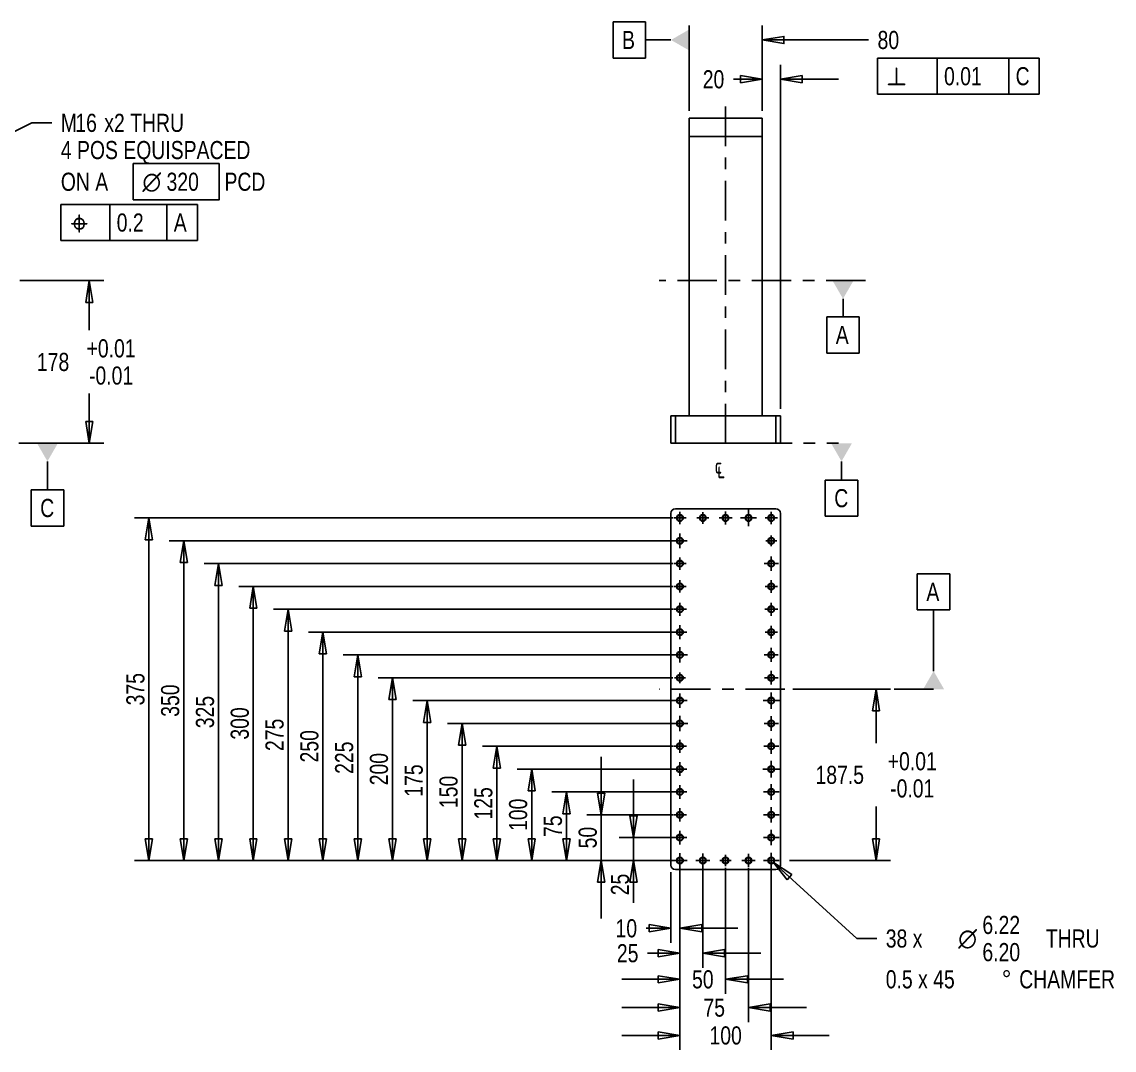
# Model space of a CAD drawing. Header units: inches. Extents: x 1.4 to 15.8, y 1.9 to 10.8.
# Drawn here: x 6.42 to 15.84, y 1.88 to 10.75 of the extents above; entities that cross this region are included whole.
import ezdxf
from ezdxf.enums import TextEntityAlignment as Align

# ---------------------------------------------------------------- set-up
doc = ezdxf.new("R2010")
doc.units = ezdxf.units.IN
doc.header["$LTSCALE"] = 0.909449
doc.header["$MEASUREMENT"] = 0
doc.linetypes.add('CENTER', pattern=[0.6, 0.375, -0.075, 0.075, -0.075])
doc.linetypes.add('DASHED', pattern=[0.2, 0.1, -0.1])
doc.layers.get('0').update_dxf_attribs({"linetype": 'CONTINUOUS'})
doc.layers.add('02___PRT_ALL_AXES', color=7, linetype='CONTINUOUS')
doc.styles.get("Standard").update_dxf_attribs({"font": 'txt', "width": 0.8})
doc.styles.add('TEXTSTYLE_1', font='gdt', dxfattribs={"width": 0.8})
doc.dimstyles.new('DIMSTYLE_1', dxfattribs={"dimtxt": 0.15625, "dimasz": 0.1875, "dimexe": 0.125, "dimexo": 0.0625, "dimgap": 0.078125, "dimtad": 0, "dimtih": 1, "dimtoh": 1, "dimlfac": 5, "dimzin": 4, "dimdsep": 46, "dimtxsty": 'STANDARD', "dimblk": 'CLOSED', "dimblk1": 'CLOSED', "dimblk2": 'CLOSED', "dimcen": 0.09, "dimadec": 0, "dimazin": 0, "dimtp": 0.01, "dimtm": 0.01, "dimtfac": 1, "dimtofl": 0, "dimtmove": 0, "dimatfit": 3, "dimldrblk": 'CLOSED', "dimfxl": 1, "dimtolj": 1, "dimtzin": 4, "dimarcsym": 0})
doc.dimstyles.new('DIMSTYLE_2', dxfattribs={"dimtxt": 0.15625, "dimasz": 0.1875, "dimexe": 0.125, "dimexo": 0.0625, "dimgap": 0.078125, "dimtad": 0, "dimtih": 1, "dimtoh": 1, "dimlfac": 5, "dimzin": 4, "dimdsep": 46, "dimtxsty": 'STANDARD', "dimblk": 'CLOSED', "dimblk1": 'CLOSED', "dimblk2": 'CLOSED', "dimcen": 0.09, "dimadec": 0, "dimazin": 0, "dimtol": 1, "dimtp": 0.01, "dimtm": 0.01, "dimtfac": 1, "dimtofl": 0, "dimtmove": 0, "dimatfit": 3, "dimldrblk": 'CLOSED', "dimfxl": 1, "dimtolj": 1, "dimtzin": 4, "dimarcsym": 0})
doc.dimstyles.new('DIMSTYLE_3', dxfattribs={"dimtxt": 0.15625, "dimasz": 0.1875, "dimexe": 0.125, "dimexo": 0.0625, "dimgap": 0.09, "dimtad": 0, "dimtih": 1, "dimtoh": 1, "dimlfac": 5, "dimzin": 4, "dimdsep": 46, "dimtxsty": 'STANDARD', "dimblk": 'CLOSED', "dimblk1": 'CLOSED', "dimblk2": 'CLOSED', "dimcen": 0.09, "dimadec": 0, "dimazin": 0, "dimtp": 0.01, "dimtm": 0.01, "dimtfac": 1, "dimtofl": 0, "dimtmove": 0, "dimatfit": 2, "dimldrblk": 'CLOSED', "dimfxl": 1, "dimtolj": 1, "dimtzin": 4, "dimarcsym": 0})
doc.dimstyles.new('DIMSTYLE_5', dxfattribs={"dimtxt": 0.15625, "dimasz": 0.1875, "dimexe": 0.125, "dimexo": 0.0625, "dimgap": 0.039062, "dimtad": 0, "dimtih": 1, "dimtoh": 1, "dimlfac": 5, "dimzin": 4, "dimdsep": 46, "dimtxsty": 'STANDARD', "dimblk": 'CLOSED', "dimblk1": 'CLOSED', "dimblk2": 'CLOSED', "dimcen": 0.09, "dimadec": 0, "dimazin": 0, "dimtp": 0.01, "dimtm": 0.01, "dimtfac": 1, "dimtofl": 0, "dimtmove": 0, "dimatfit": 3, "dimldrblk": 'CLOSED', "dimfxl": 1, "dimtolj": 1, "dimtzin": 4, "dimarcsym": 0})
doc.dimstyles.new('DIMSTYLE_6', dxfattribs={"dimtxt": 0.15625, "dimasz": 0.1875, "dimexe": 0.125, "dimexo": 0.0625, "dimgap": 0.09, "dimtad": 0, "dimtih": 1, "dimtoh": 1, "dimlfac": 5, "dimzin": 4, "dimdsep": 46, "dimtxsty": 'STANDARD', "dimblk": 'CLOSED', "dimblk1": 'CLOSED', "dimblk2": 'CLOSED', "dimcen": 0.09, "dimadec": 0, "dimazin": 0, "dimlim": 1, "dimtp": 0.02, "dimtfac": 1, "dimtofl": 0, "dimtmove": 0, "dimatfit": 2, "dimldrblk": 'CLOSED', "dimfxl": 1, "dimtolj": 1, "dimtzin": 4, "dimarcsym": 0})

# ---------------------------------------------------------------- blocks, each defined once
blk = doc.blocks.new('_CLOSED')
at = {"color": 0, "linetype": 'BYBLOCK'}
for p, q in [((0, 0), (-1, 0.167)), ((-1, 0.167), (-1, -0.167)), ((-1, -0.167), (0, 0)), ((-1, 0), (0, 0))]:
    blk.add_line(p, q, dxfattribs=at)
blk = doc.blocks.new('*D0')
at = {"color": 2, "linetype": 'CONTINUOUS'}
for p, q in [((12.8014, 9.9825), (12.8014, 10.3799)), ((12.9589, 7.4147), (12.9589, 10.3799)), ((12.8014, 10.2549), (12.5529, 10.2549)), ((12.9589, 10.2549), (13.4589, 10.2549))]:
    blk.add_line(p, q, dxfattribs=at)
at = {"color": 2, "linetype": 'CONTINUOUS', "xscale": 0.1875, "yscale": 0.1875, "zscale": 0.1875}
blk.add_blockref('_CLOSED', (12.8014, 10.2549), dxfattribs=at)
at = {"color": 2, "linetype": 'CONTINUOUS', "xscale": 0.1875, "yscale": 0.1875, "zscale": 0.1875, "rotation": 180}
blk.add_blockref('_CLOSED', (12.9589, 10.2549), dxfattribs=at)
at = {"color": 2, "linetype": 'CONTINUOUS', "insert": (12.4748, 10.333), "char_height": 0.15625, "width": 0.25, "attachment_point": 3, "line_spacing_factor": 0.9}
blk.add_mtext('20', dxfattribs=at)
blk = doc.blocks.new('*D1')
at = {"color": 2, "linetype": 'CONTINUOUS'}
for p, q in [((6.4007, 8.5185), (7.125, 8.5185)), ((7, 8.5185), (7, 8.0911)), ((7, 7.1169), (7, 7.5442)), ((6.3935, 7.1169), (7.125, 7.1169))]:
    blk.add_line(p, q, dxfattribs=at)
at = {"color": 2, "linetype": 'CONTINUOUS', "xscale": 0.1875, "yscale": 0.1875, "zscale": 0.1875}
for p, rotation in [((7, 8.5185), 90), ((7, 7.1169), 270)]:
    blk.add_blockref('_CLOSED', p, dxfattribs=dict(at, rotation=rotation))
at = {"color": 2, "linetype": 'CONTINUOUS', "width": 0.8}
for s, p in [('+0.01', (7.1875, 7.8567)), ('178', (6.6875, 7.7396)), ('-0.01', (7.1875, 7.6224))]:
    blk.add_text(s, height=0.15625, dxfattribs=at).set_placement(p, align=Align.CENTER)
blk = doc.blocks.new('*D2')
at = {"color": 2, "linetype": 'CONTINUOUS'}
for p, q in [((5.6301, 9.4377), (6.5042, 9.879)), ((6.5042, 9.879), (6.6761, 9.879))]:
    blk.add_line(p, q, dxfattribs=at)
at = {"color": 2, "linetype": 'CONTINUOUS', "xscale": 0.1875, "yscale": 0.1875, "zscale": 0.1875, "rotation": 206.7880639084}
blk.add_blockref('_CLOSED', (5.6301, 9.4377), dxfattribs=at)
at = {"color": 2, "linetype": 'CONTINUOUS', "width": 0.8}
for s, height, p in [('M', 0.1562, (6.7542, 9.8009)), ('16', 0.15625, (6.8792, 9.8009)), ('x2 THRU', 0.15625, (7.1292, 9.8009)), ('4 POS EQUISPACED', 0.15625, (6.7542, 9.5665)), ('ON A ', 0.15625, (6.7542, 9.2931)), ('320', 0.15625, (7.6657, 9.2931)), (' PCD', 0.15625, (8.1188, 9.2931))]:
    blk.add_text(s, height=height, dxfattribs=at).set_placement(p)
at = {"color": 2, "linetype": 'CONTINUOUS', "style": 'TEXTSTYLE_1'}
blk.add_text('n', height=0.1562, dxfattribs=at).set_placement((7.4574, 9.2931))
blk = doc.blocks.new('*D4')
at = {"color": 2, "linetype": 'CONTINUOUS'}
for p, q in [((13.0671, 4.9959), (13.9079, 4.9959)), ((13.7829, 4.9959), (13.7829, 4.5311)), ((13.7829, 3.5195), (13.7829, 3.9843)), ((13.037, 3.5195), (13.9079, 3.5195))]:
    blk.add_line(p, q, dxfattribs=at)
at = {"color": 2, "linetype": 'CONTINUOUS', "xscale": 0.1875, "yscale": 0.1875, "zscale": 0.1875}
for p, rotation in [((13.7829, 4.9959), 90), ((13.7829, 3.5195), 270)]:
    blk.add_blockref('_CLOSED', p, dxfattribs=dict(at, rotation=rotation))
at = {"color": 2, "linetype": 'CONTINUOUS', "width": 0.8}
for s, p in [('+0.01', (14.0954, 4.2968)), ('187.5', (13.4704, 4.1796)), ('-0.01', (14.0954, 4.0624))]:
    blk.add_text(s, height=0.15625, dxfattribs=at).set_placement(p, align=Align.CENTER)
blk = doc.blocks.new('*D5')
at = {"color": 2, "linetype": 'CONTINUOUS'}
for p, q in [((11.6929, 3.7164), (11.6929, 4.2164)), ((11.6929, 4.2164), (11.6929, 3.6179)), ((12.0302, 3.7164), (11.5679, 3.7164)), ((11.6929, 3.1549), (11.6929, 3.6179)), ((12.0302, 3.5195), (11.5679, 3.5195)), ((11.6929, 3.5195), (11.6929, 3.1549))]:
    blk.add_line(p, q, dxfattribs=at)
at = {"color": 2, "linetype": 'CONTINUOUS', "xscale": 0.1875, "yscale": 0.1875, "zscale": 0.1875}
for p, rotation in [((11.6929, 3.7164), 270), ((11.6929, 3.5195), 90)]:
    blk.add_blockref('_CLOSED', p, dxfattribs=dict(at, rotation=rotation))
at = {"color": 2, "linetype": 'CONTINUOUS', "insert": (11.4976, 3.4049), "char_height": 0.15625, "width": 0.25, "attachment_point": 3, "rotation": 90, "line_spacing_factor": 0.9}
blk.add_mtext('25', dxfattribs=at)
blk = doc.blocks.new('*D6')
at = {"color": 2, "linetype": 'CONTINUOUS'}
for p, q in [((11.414, 3.9132), (11.414, 4.4132)), ((11.414, 4.4132), (11.414, 3.7164)), ((12.0302, 3.9132), (11.289, 3.9132)), ((11.414, 3.0195), (11.414, 3.7164)), ((12.0302, 3.5195), (11.289, 3.5195)), ((11.414, 3.5195), (11.414, 3.0195))]:
    blk.add_line(p, q, dxfattribs=at)
at = {"color": 2, "linetype": 'CONTINUOUS', "xscale": 0.1875, "yscale": 0.1875, "zscale": 0.1875}
for p, rotation in [((11.414, 3.9132), 270), ((11.414, 3.5195), 90)]:
    blk.add_blockref('_CLOSED', p, dxfattribs=dict(at, rotation=rotation))
at = {"color": 2, "linetype": 'CONTINUOUS', "insert": (11.2187, 3.7164), "char_height": 0.15625, "width": 0.25, "attachment_point": 2, "rotation": 90, "line_spacing_factor": 0.9}
blk.add_mtext('50', dxfattribs=at)
blk = doc.blocks.new('*D7')
at = {"color": 2, "linetype": 'CONTINUOUS'}
for p, q in [((12.0302, 4.1101), (10.989, 4.1101)), ((11.114, 4.1101), (11.114, 3.8148)), ((11.114, 3.5195), (11.114, 3.8148)), ((12.0302, 3.5195), (10.989, 3.5195))]:
    blk.add_line(p, q, dxfattribs=at)
at = {"color": 2, "linetype": 'CONTINUOUS', "xscale": 0.1875, "yscale": 0.1875, "zscale": 0.1875}
for p, rotation in [((11.114, 4.1101), 90), ((11.114, 3.5195), 270)]:
    blk.add_blockref('_CLOSED', p, dxfattribs=dict(at, rotation=rotation))
at = {"color": 2, "linetype": 'CONTINUOUS', "insert": (10.9187, 3.8148), "char_height": 0.15625, "width": 0.25, "attachment_point": 2, "rotation": 90, "line_spacing_factor": 0.9}
blk.add_mtext('75', dxfattribs=at)
blk = doc.blocks.new('*D8')
at = {"color": 2, "linetype": 'CONTINUOUS'}
for p, q in [((12.0302, 4.3069), (10.689, 4.3069)), ((10.814, 4.3069), (10.814, 3.9132)), ((10.814, 3.5195), (10.814, 3.9132)), ((12.0302, 3.5195), (10.689, 3.5195))]:
    blk.add_line(p, q, dxfattribs=at)
at = {"color": 2, "linetype": 'CONTINUOUS', "xscale": 0.1875, "yscale": 0.1875, "zscale": 0.1875}
for p, rotation in [((10.814, 4.3069), 90), ((10.814, 3.5195), 270)]:
    blk.add_blockref('_CLOSED', p, dxfattribs=dict(at, rotation=rotation))
at = {"color": 2, "linetype": 'CONTINUOUS', "insert": (10.6187, 3.9132), "char_height": 0.15625, "width": 0.375, "attachment_point": 2, "rotation": 90, "line_spacing_factor": 0.9}
blk.add_mtext('100', dxfattribs=at)
blk = doc.blocks.new('*D9')
at = {"color": 2, "linetype": 'CONTINUOUS'}
for p, q in [((12.0302, 4.5038), (10.389, 4.5038)), ((10.514, 4.5038), (10.514, 4.0116)), ((10.514, 3.5195), (10.514, 4.0116)), ((12.0302, 3.5195), (10.389, 3.5195))]:
    blk.add_line(p, q, dxfattribs=at)
at = {"color": 2, "linetype": 'CONTINUOUS', "xscale": 0.1875, "yscale": 0.1875, "zscale": 0.1875}
for p, rotation in [((10.514, 4.5038), 90), ((10.514, 3.5195), 270)]:
    blk.add_blockref('_CLOSED', p, dxfattribs=dict(at, rotation=rotation))
at = {"color": 2, "linetype": 'CONTINUOUS', "insert": (10.3187, 4.0116), "char_height": 0.15625, "width": 0.375, "attachment_point": 2, "rotation": 90, "line_spacing_factor": 0.9}
blk.add_mtext('125', dxfattribs=at)
blk = doc.blocks.new('*D10')
at = {"color": 2, "linetype": 'CONTINUOUS'}
for p, q in [((12.0302, 4.7006), (10.089, 4.7006)), ((10.214, 4.7006), (10.214, 4.1101)), ((10.214, 3.5195), (10.214, 4.1101)), ((12.0302, 3.5195), (10.089, 3.5195))]:
    blk.add_line(p, q, dxfattribs=at)
at = {"color": 2, "linetype": 'CONTINUOUS', "xscale": 0.1875, "yscale": 0.1875, "zscale": 0.1875}
for p, rotation in [((10.214, 4.7006), 90), ((10.214, 3.5195), 270)]:
    blk.add_blockref('_CLOSED', p, dxfattribs=dict(at, rotation=rotation))
at = {"color": 2, "linetype": 'CONTINUOUS', "insert": (10.0187, 4.1101), "char_height": 0.15625, "width": 0.375, "attachment_point": 2, "rotation": 90, "line_spacing_factor": 0.9}
blk.add_mtext('150', dxfattribs=at)
blk = doc.blocks.new('*D11')
at = {"color": 2, "linetype": 'CONTINUOUS'}
for p, q in [((12.0302, 4.8975), (9.789, 4.8975)), ((9.914, 4.8975), (9.914, 4.2085)), ((9.914, 3.5195), (9.914, 4.2085)), ((12.0302, 3.5195), (9.789, 3.5195))]:
    blk.add_line(p, q, dxfattribs=at)
at = {"color": 2, "linetype": 'CONTINUOUS', "xscale": 0.1875, "yscale": 0.1875, "zscale": 0.1875}
for p, rotation in [((9.914, 4.8975), 90), ((9.914, 3.5195), 270)]:
    blk.add_blockref('_CLOSED', p, dxfattribs=dict(at, rotation=rotation))
at = {"color": 2, "linetype": 'CONTINUOUS', "insert": (9.7187, 4.2085), "char_height": 0.15625, "width": 0.375, "attachment_point": 2, "rotation": 90, "line_spacing_factor": 0.9}
blk.add_mtext('175', dxfattribs=at)
blk = doc.blocks.new('*D12')
at = {"color": 2, "linetype": 'CONTINUOUS'}
for p, q in [((12.0302, 5.0943), (9.489, 5.0943)), ((9.614, 5.0943), (9.614, 4.3069)), ((9.614, 3.5195), (9.614, 4.3069)), ((12.0302, 3.5195), (9.489, 3.5195))]:
    blk.add_line(p, q, dxfattribs=at)
at = {"color": 2, "linetype": 'CONTINUOUS', "xscale": 0.1875, "yscale": 0.1875, "zscale": 0.1875}
for p, rotation in [((9.614, 5.0943), 90), ((9.614, 3.5195), 270)]:
    blk.add_blockref('_CLOSED', p, dxfattribs=dict(at, rotation=rotation))
at = {"color": 2, "linetype": 'CONTINUOUS', "insert": (9.4187, 4.3069), "char_height": 0.15625, "width": 0.375, "attachment_point": 2, "rotation": 90, "line_spacing_factor": 0.9}
blk.add_mtext('200', dxfattribs=at)
blk = doc.blocks.new('*D13')
at = {"color": 2, "linetype": 'CONTINUOUS'}
for p, q in [((12.0302, 5.2912), (9.189, 5.2912)), ((9.314, 5.2912), (9.314, 4.4053)), ((9.314, 3.5195), (9.314, 4.4053)), ((12.0302, 3.5195), (9.189, 3.5195))]:
    blk.add_line(p, q, dxfattribs=at)
at = {"color": 2, "linetype": 'CONTINUOUS', "xscale": 0.1875, "yscale": 0.1875, "zscale": 0.1875}
for p, rotation in [((9.314, 5.2912), 90), ((9.314, 3.5195), 270)]:
    blk.add_blockref('_CLOSED', p, dxfattribs=dict(at, rotation=rotation))
at = {"color": 2, "linetype": 'CONTINUOUS', "insert": (9.1187, 4.4053), "char_height": 0.15625, "width": 0.375, "attachment_point": 2, "rotation": 90, "line_spacing_factor": 0.9}
blk.add_mtext('225', dxfattribs=at)
blk = doc.blocks.new('*D14')
at = {"color": 2, "linetype": 'CONTINUOUS'}
for p, q in [((12.0302, 5.488), (8.889, 5.488)), ((9.014, 5.488), (9.014, 4.5038)), ((9.014, 3.5195), (9.014, 4.5038)), ((12.0302, 3.5195), (8.889, 3.5195))]:
    blk.add_line(p, q, dxfattribs=at)
at = {"color": 2, "linetype": 'CONTINUOUS', "xscale": 0.1875, "yscale": 0.1875, "zscale": 0.1875}
for p, rotation in [((9.014, 5.488), 90), ((9.014, 3.5195), 270)]:
    blk.add_blockref('_CLOSED', p, dxfattribs=dict(at, rotation=rotation))
at = {"color": 2, "linetype": 'CONTINUOUS', "insert": (8.8187, 4.5038), "char_height": 0.15625, "width": 0.375, "attachment_point": 2, "rotation": 90, "line_spacing_factor": 0.9}
blk.add_mtext('250', dxfattribs=at)
blk = doc.blocks.new('*D15')
at = {"color": 2, "linetype": 'CONTINUOUS'}
for p, q in [((12.0302, 5.6849), (8.589, 5.6849)), ((8.714, 5.6849), (8.714, 4.6022)), ((8.714, 3.5195), (8.714, 4.6022)), ((12.0302, 3.5195), (8.589, 3.5195))]:
    blk.add_line(p, q, dxfattribs=at)
at = {"color": 2, "linetype": 'CONTINUOUS', "xscale": 0.1875, "yscale": 0.1875, "zscale": 0.1875}
for p, rotation in [((8.714, 5.6849), 90), ((8.714, 3.5195), 270)]:
    blk.add_blockref('_CLOSED', p, dxfattribs=dict(at, rotation=rotation))
at = {"color": 2, "linetype": 'CONTINUOUS', "insert": (8.5187, 4.6022), "char_height": 0.15625, "width": 0.375, "attachment_point": 2, "rotation": 90, "line_spacing_factor": 0.9}
blk.add_mtext('275', dxfattribs=at)
blk = doc.blocks.new('*D16')
at = {"color": 2, "linetype": 'CONTINUOUS'}
for p, q in [((12.0302, 5.8817), (8.289, 5.8817)), ((8.414, 5.8817), (8.414, 4.7006)), ((8.414, 3.5195), (8.414, 4.7006)), ((12.0302, 3.5195), (8.289, 3.5195))]:
    blk.add_line(p, q, dxfattribs=at)
at = {"color": 2, "linetype": 'CONTINUOUS', "xscale": 0.1875, "yscale": 0.1875, "zscale": 0.1875}
for p, rotation in [((8.414, 5.8817), 90), ((8.414, 3.5195), 270)]:
    blk.add_blockref('_CLOSED', p, dxfattribs=dict(at, rotation=rotation))
at = {"color": 2, "linetype": 'CONTINUOUS', "insert": (8.2187, 4.7006), "char_height": 0.15625, "width": 0.375, "attachment_point": 2, "rotation": 90, "line_spacing_factor": 0.9}
blk.add_mtext('300', dxfattribs=at)
blk = doc.blocks.new('*D17')
at = {"color": 2, "linetype": 'CONTINUOUS'}
for p, q in [((12.0302, 6.0786), (7.989, 6.0786)), ((8.114, 6.0786), (8.114, 4.799)), ((8.114, 3.5195), (8.114, 4.799)), ((12.0302, 3.5195), (7.989, 3.5195))]:
    blk.add_line(p, q, dxfattribs=at)
at = {"color": 2, "linetype": 'CONTINUOUS', "xscale": 0.1875, "yscale": 0.1875, "zscale": 0.1875}
for p, rotation in [((8.114, 6.0786), 90), ((8.114, 3.5195), 270)]:
    blk.add_blockref('_CLOSED', p, dxfattribs=dict(at, rotation=rotation))
at = {"color": 2, "linetype": 'CONTINUOUS', "insert": (7.9187, 4.799), "char_height": 0.15625, "width": 0.375, "attachment_point": 2, "rotation": 90, "line_spacing_factor": 0.9}
blk.add_mtext('325', dxfattribs=at)
blk = doc.blocks.new('*D18')
at = {"color": 2, "linetype": 'CONTINUOUS'}
for p, q in [((12.0302, 6.2754), (7.689, 6.2754)), ((7.814, 6.2754), (7.814, 4.8975)), ((7.814, 3.5195), (7.814, 4.8975)), ((12.0302, 3.5195), (7.689, 3.5195))]:
    blk.add_line(p, q, dxfattribs=at)
at = {"color": 2, "linetype": 'CONTINUOUS', "xscale": 0.1875, "yscale": 0.1875, "zscale": 0.1875}
for p, rotation in [((7.814, 6.2754), 90), ((7.814, 3.5195), 270)]:
    blk.add_blockref('_CLOSED', p, dxfattribs=dict(at, rotation=rotation))
at = {"color": 2, "linetype": 'CONTINUOUS', "insert": (7.6187, 4.8975), "char_height": 0.15625, "width": 0.375, "attachment_point": 2, "rotation": 90, "line_spacing_factor": 0.9}
blk.add_mtext('350', dxfattribs=at)
blk = doc.blocks.new('*D19')
at = {"color": 2, "linetype": 'CONTINUOUS'}
for p, q in [((12.0302, 6.4723), (7.389, 6.4723)), ((7.514, 6.4723), (7.514, 4.9959)), ((7.514, 3.5195), (7.514, 4.9959)), ((12.0302, 3.5195), (7.389, 3.5195))]:
    blk.add_line(p, q, dxfattribs=at)
at = {"color": 2, "linetype": 'CONTINUOUS', "xscale": 0.1875, "yscale": 0.1875, "zscale": 0.1875}
for p, rotation in [((7.514, 6.4723), 90), ((7.514, 3.5195), 270)]:
    blk.add_blockref('_CLOSED', p, dxfattribs=dict(at, rotation=rotation))
at = {"color": 2, "linetype": 'CONTINUOUS', "insert": (7.3187, 4.9959), "char_height": 0.15625, "width": 0.375, "attachment_point": 2, "rotation": 90, "line_spacing_factor": 0.9}
blk.add_mtext('375', dxfattribs=at)
blk = doc.blocks.new('*D20')
at = {"color": 2, "linetype": 'CONTINUOUS'}
for p, q in [((12.0927, 3.457), (12.0927, 2.5949)), ((12.2896, 3.457), (12.2896, 2.5949)), ((12.0927, 2.7199), (11.8128, 2.7199)), ((12.2896, 2.7199), (12.7896, 2.7199))]:
    blk.add_line(p, q, dxfattribs=at)
at = {"color": 2, "linetype": 'CONTINUOUS', "xscale": 0.1875, "yscale": 0.1875, "zscale": 0.1875}
blk.add_blockref('_CLOSED', (12.0927, 2.7199), dxfattribs=at)
at = {"color": 2, "linetype": 'CONTINUOUS', "xscale": 0.1875, "yscale": 0.1875, "zscale": 0.1875, "rotation": 180}
blk.add_blockref('_CLOSED', (12.2896, 2.7199), dxfattribs=at)
at = {"color": 2, "linetype": 'CONTINUOUS', "insert": (11.7347, 2.798), "char_height": 0.15625, "width": 0.25, "attachment_point": 3, "line_spacing_factor": 0.9}
blk.add_mtext('25', dxfattribs=at)
blk = doc.blocks.new('*D21')
at = {"color": 2, "linetype": 'CONTINUOUS'}
for p, q in [((12.0927, 3.457), (12.0927, 2.3695)), ((12.4864, 3.457), (12.4864, 2.3695)), ((12.0927, 2.4945), (11.5927, 2.4945)), ((12.4864, 2.4945), (12.9864, 2.4945))]:
    blk.add_line(p, q, dxfattribs=at)
at = {"color": 2, "linetype": 'CONTINUOUS', "xscale": 0.1875, "yscale": 0.1875, "zscale": 0.1875}
blk.add_blockref('_CLOSED', (12.0927, 2.4945), dxfattribs=at)
at = {"color": 2, "linetype": 'CONTINUOUS', "xscale": 0.1875, "yscale": 0.1875, "zscale": 0.1875, "rotation": 180}
blk.add_blockref('_CLOSED', (12.4864, 2.4945), dxfattribs=at)
at = {"color": 2, "linetype": 'CONTINUOUS', "insert": (12.2896, 2.5726), "char_height": 0.15625, "width": 0.25, "attachment_point": 2, "line_spacing_factor": 0.9}
blk.add_mtext('50', dxfattribs=at)
blk = doc.blocks.new('*D22')
at = {"color": 2, "linetype": 'CONTINUOUS'}
for p, q in [((12.0927, 3.457), (12.0927, 2.1257)), ((12.6833, 3.457), (12.6833, 2.1257)), ((12.0927, 2.2507), (11.5927, 2.2507)), ((12.6833, 2.2507), (13.1833, 2.2507))]:
    blk.add_line(p, q, dxfattribs=at)
at = {"color": 2, "linetype": 'CONTINUOUS', "xscale": 0.1875, "yscale": 0.1875, "zscale": 0.1875}
blk.add_blockref('_CLOSED', (12.0927, 2.2507), dxfattribs=at)
at = {"color": 2, "linetype": 'CONTINUOUS', "xscale": 0.1875, "yscale": 0.1875, "zscale": 0.1875, "rotation": 180}
blk.add_blockref('_CLOSED', (12.6833, 2.2507), dxfattribs=at)
at = {"color": 2, "linetype": 'CONTINUOUS', "insert": (12.388, 2.3288), "char_height": 0.15625, "width": 0.25, "attachment_point": 2, "line_spacing_factor": 0.9}
blk.add_mtext('75', dxfattribs=at)
blk = doc.blocks.new('*D23')
at = {"color": 2, "linetype": 'CONTINUOUS'}
for p, q in [((12.0927, 3.457), (12.0927, 1.8857)), ((12.8801, 3.457), (12.8801, 1.8857)), ((12.0927, 2.0107), (11.5927, 2.0107)), ((12.8801, 2.0107), (13.3801, 2.0107))]:
    blk.add_line(p, q, dxfattribs=at)
at = {"color": 2, "linetype": 'CONTINUOUS', "xscale": 0.1875, "yscale": 0.1875, "zscale": 0.1875}
blk.add_blockref('_CLOSED', (12.0927, 2.0107), dxfattribs=at)
at = {"color": 2, "linetype": 'CONTINUOUS', "xscale": 0.1875, "yscale": 0.1875, "zscale": 0.1875, "rotation": 180}
blk.add_blockref('_CLOSED', (12.8801, 2.0107), dxfattribs=at)
at = {"color": 2, "linetype": 'CONTINUOUS', "insert": (12.4864, 2.0889), "char_height": 0.15625, "width": 0.375, "attachment_point": 2, "line_spacing_factor": 0.9}
blk.add_mtext('100', dxfattribs=at)
blk = doc.blocks.new('*D26')
at = {"color": 2, "linetype": 'CONTINUOUS'}
for p, q in [((12.8982, 3.503), (13.6169, 2.8464)), ((13.6169, 2.8464), (13.7888, 2.8464))]:
    blk.add_line(p, q, dxfattribs=at)
at = {"color": 2, "linetype": 'CONTINUOUS', "xscale": 0.1875, "yscale": 0.1875, "zscale": 0.1875, "rotation": 137.5823980945}
blk.add_blockref('_CLOSED', (12.8982, 3.503), dxfattribs=at)
at = {"color": 2, "linetype": 'CONTINUOUS', "width": 0.8}
for s, p in [('6.22', (14.7002, 2.8854)), ('38 x ', (13.8669, 2.7682)), (' THRU', (15.2002, 2.7682)), ('6.20', (14.7002, 2.651)), ('0.5 x 45', (13.8669, 2.4167)), (' CHAMFER', (14.9711, 2.4167))]:
    blk.add_text(s, height=0.15625, dxfattribs=at).set_placement(p)
at = {"color": 2, "linetype": 'CONTINUOUS', "style": 'TEXTSTYLE_1'}
for s, p in [('n', (14.4919, 2.7682)), ('~', (14.8669, 2.4167))]:
    blk.add_text(s, height=0.1562, dxfattribs=at).set_placement(p)
blk = doc.blocks.new('*D27')
at = {"color": 2, "linetype": 'CONTINUOUS'}
for p, q in [((12.014, 3.4176), (12.014, 2.8095)), ((12.0927, 3.457), (12.0927, 2.8095)), ((12.014, 2.9345), (11.8011, 2.9345)), ((12.0927, 2.9345), (12.5927, 2.9345))]:
    blk.add_line(p, q, dxfattribs=at)
at = {"color": 2, "linetype": 'CONTINUOUS', "xscale": 0.1875, "yscale": 0.1875, "zscale": 0.1875}
blk.add_blockref('_CLOSED', (12.014, 2.9345), dxfattribs=at)
at = {"color": 2, "linetype": 'CONTINUOUS', "xscale": 0.1875, "yscale": 0.1875, "zscale": 0.1875, "rotation": 180}
blk.add_blockref('_CLOSED', (12.0927, 2.9345), dxfattribs=at)
at = {"color": 2, "linetype": 'CONTINUOUS', "insert": (11.723, 3.0126), "char_height": 0.15625, "width": 0.25, "attachment_point": 3, "line_spacing_factor": 0.9}
blk.add_mtext('10', dxfattribs=at)

msp = doc.modelspace()

# ---------------------------------------------------------------- linework, layer by layer
at = {"color": 2, "linetype": 'CONTINUOUS'}
for p, q in [((11.5152, 10.4375), (11.5152, 10.75)), ((11.5152, 10.75), (11.7965, 10.75)), ((11.7965, 10.75), (11.7965, 10.4375)), ((12.1715, 9.9825), (12.1715, 10.7187)), ((12.8014, 9.9825), (12.8014, 10.7187)), ((12.0152, 10.5937), (11.7965, 10.5937)), ((12.8014, 10.5937), (13.7182, 10.5937)), ((11.7965, 10.4375), (11.5152, 10.4375)), ((13.7964, 10.4375), (13.7964, 10.125)), ((15.1896, 10.4375), (13.7964, 10.4375)), ((14.3107, 10.125), (14.3107, 10.4375)), ((14.9279, 10.125), (14.9279, 10.4375)), ((15.1896, 10.125), (15.1896, 10.4375)), ((13.7964, 10.125), (15.1896, 10.125)), ((7.9313, 9.1759), (6.7542, 9.1759)), ((6.7542, 9.1759), (6.7542, 8.8634)), ((7.1774, 8.8634), (7.1774, 9.1759)), ((7.6696, 8.8634), (7.6696, 9.1759)), ((7.9313, 8.8634), (7.9313, 9.1759)), ((6.7542, 8.8634), (7.9313, 8.8634)), ((6.6388, 6.9606), (6.6388, 6.7148)), ((13.4855, 6.9606), (13.4855, 6.7994)), ((13.3449, 6.7994), (13.6261, 6.7994)), ((13.3449, 6.4869), (13.3449, 6.7994)), ((13.6261, 6.7994), (13.6261, 6.4869)), ((6.4982, 6.4023), (6.4982, 6.7148)), ((6.4982, 6.7148), (6.7794, 6.7148)), ((6.7794, 6.7148), (6.7794, 6.4023)), ((13.6261, 6.4869), (13.3449, 6.4869)), ((6.7794, 6.4023), (6.4982, 6.4023))]:
    msp.add_line(p, q, dxfattribs=at)
at = {"color": 7, "linetype": 'CONTINUOUS'}
for p, q in [((12.1715, 7.3531), (12.1715, 9.92)), ((12.8014, 9.92), (12.1715, 9.92)), ((12.8014, 7.3531), (12.8014, 9.92)), ((12.8014, 9.7626), (12.1715, 9.7626)), ((12.014, 7.3531), (12.9589, 7.3531)), ((12.014, 7.1169), (12.014, 7.3531)), ((12.0534, 7.1169), (12.0534, 7.3531)), ((12.9195, 7.3531), (12.9195, 7.1169)), ((12.9589, 7.3531), (12.9589, 7.1169)), ((12.9589, 7.1169), (12.014, 7.1169)), ((12.014, 3.4801), (12.014, 6.5116)), ((12.9195, 6.551), (12.0534, 6.551)), ((12.9589, 3.4801), (12.9589, 6.5116)), ((12.9195, 3.4408), (12.0534, 3.4408))]:
    msp.add_line(p, q, dxfattribs=at)
at = {"color": 2, "linetype": 'DASHED'}
for p, q in [((6.2382, 7.1169), (6.6388, 7.1169)), ((12.9589, 7.1169), (13.4855, 7.1169))]:
    msp.add_line(p, q, dxfattribs=at)
at = {"color": 2, "linetype": 'CONTINUOUS'}
for points in [[(12.8014, 10.5937), (12.9889, 10.625), (12.9889, 10.5625), (12.8014, 10.5937)], [(7.3792, 9.215), (8.1188, 9.215), (8.1188, 9.5275), (7.3792, 9.5275), (7.3792, 9.215)]]:
    msp.add_lwpolyline(points, dxfattribs=at)
at = {"color": 7, "linetype": 'CONTINUOUS'}
for centre, radius in [((12.0927, 6.4723), 0.0283), ((12.2896, 6.4723), 0.0283), ((12.4864, 6.4723), 0.0283), ((12.6833, 6.4723), 0.0283), ((12.8801, 6.4723), 0.0283), ((12.0927, 6.4723), 0.0244), ((12.2896, 6.4723), 0.0244), ((12.4864, 6.4723), 0.0244), ((12.6833, 6.4723), 0.0244), ((12.8801, 6.4723), 0.0244), ((12.0927, 6.2754), 0.0283), ((12.0927, 6.2754), 0.0244), ((12.8801, 6.2754), 0.0283), ((12.8801, 6.2754), 0.0244), ((12.0927, 6.0786), 0.0283), ((12.0927, 6.0786), 0.0244), ((12.8801, 6.0786), 0.0283), ((12.8801, 6.0786), 0.0244), ((12.0927, 5.8817), 0.0283), ((12.0927, 5.8817), 0.0244), ((12.8801, 5.8817), 0.0283), ((12.8801, 5.8817), 0.0244), ((12.0927, 5.6849), 0.0283), ((12.0927, 5.6849), 0.0244), ((12.8801, 5.6849), 0.0283), ((12.8801, 5.6849), 0.0244), ((12.0927, 5.488), 0.0283), ((12.0927, 5.488), 0.0244), ((12.8801, 5.488), 0.0283), ((12.8801, 5.488), 0.0244), ((12.0927, 5.2912), 0.0283), ((12.0927, 5.2912), 0.0244), ((12.8801, 5.2912), 0.0283), ((12.8801, 5.2912), 0.0244), ((12.0927, 5.0943), 0.0283), ((12.0927, 5.0943), 0.0244), ((12.8801, 5.0943), 0.0283), ((12.8801, 5.0943), 0.0244), ((12.0927, 4.8975), 0.0283), ((12.0927, 4.8975), 0.0244), ((12.8801, 4.8975), 0.0283), ((12.8801, 4.8975), 0.0244), ((12.0927, 4.7006), 0.0283), ((12.0927, 4.7006), 0.0244), ((12.8801, 4.7006), 0.0283), ((12.8801, 4.7006), 0.0244), ((12.0927, 4.5038), 0.0283), ((12.0927, 4.5038), 0.0244), ((12.8801, 4.5038), 0.0283), ((12.8801, 4.5038), 0.0244), ((12.0927, 4.3069), 0.0283), ((12.8801, 4.3069), 0.0283), ((12.0927, 4.3069), 0.0244), ((12.8801, 4.3069), 0.0244), ((12.0927, 4.1101), 0.0283), ((12.0927, 4.1101), 0.0244), ((12.8801, 4.1101), 0.0283), ((12.8801, 4.1101), 0.0244), ((12.0927, 3.9132), 0.0283), ((12.0927, 3.9132), 0.0244), ((12.8801, 3.9132), 0.0283), ((12.8801, 3.9132), 0.0244), ((12.0927, 3.7164), 0.0283), ((12.0927, 3.7164), 0.0244), ((12.8801, 3.7164), 0.0283), ((12.8801, 3.7164), 0.0244), ((12.0927, 3.5195), 0.0283), ((12.0927, 3.5195), 0.0244), ((12.2896, 3.5195), 0.0283), ((12.2896, 3.5195), 0.0244), ((12.4864, 3.5195), 0.0283), ((12.4864, 3.5195), 0.0244), ((12.6833, 3.5195), 0.0283), ((12.6833, 3.5195), 0.0244), ((12.8801, 3.5195), 0.0283), ((12.8801, 3.5195), 0.0244)]:
    msp.add_circle(centre, radius, dxfattribs=at)
for centre, start, end in [((12.0534, 6.5116), 90, 180), ((12.9195, 6.5116), 0, 90), ((12.0534, 3.4801), 180, 270), ((12.9195, 3.4801), 270, 360)]:
    msp.add_arc(centre, 0.0394, start, end, dxfattribs=at)
at = {"color": 2, "linetype": 'CONTINUOUS'}
for points in [[(12.1715, 10.6839), (12.1715, 10.5035), (12.0152, 10.5937)], [(6.5486, 7.1169), (6.729, 7.1169), (6.6388, 6.9606)], [(13.3953, 7.1169), (13.5757, 7.1169), (13.4855, 6.9606)]]:
    msp.add_solid(points, dxfattribs=at)
at = {"layer": '02___PRT_ALL_AXES', "color": 7, "linetype": 'CENTER'}
for p, q in [((12.4864, 10.02), (12.4864, 7.0169)), ((12.0927, 6.4723), (12.0927, 6.5258)), ((12.2896, 6.4723), (12.2896, 6.5237)), ((12.4864, 6.4723), (12.4864, 6.5273)), ((12.6833, 6.4723), (12.6833, 6.5421)), ((12.8801, 6.4723), (12.8801, 6.5255)), ((12.0927, 6.4723), (12.0392, 6.4723)), ((12.0927, 6.4723), (12.0927, 6.4188)), ((12.0927, 6.4723), (12.1462, 6.4723)), ((12.2896, 6.4723), (12.2382, 6.4723)), ((12.2896, 6.4723), (12.2896, 6.4209)), ((12.2896, 6.4723), (12.341, 6.4723)), ((12.4864, 6.4723), (12.4314, 6.4723)), ((12.4864, 6.4723), (12.4864, 6.4172)), ((12.4864, 6.4723), (12.5415, 6.4723)), ((12.6833, 6.4723), (12.6135, 6.4723)), ((12.6833, 6.4723), (12.6833, 6.4025)), ((12.6833, 6.4723), (12.7531, 6.4723)), ((12.8801, 6.4723), (12.8269, 6.4723)), ((12.8801, 6.4723), (12.8801, 6.419)), ((12.8801, 6.4723), (12.9334, 6.4723)), ((12.0927, 6.2754), (12.0927, 6.3377)), ((12.8801, 6.2754), (12.8801, 6.322)), ((12.0927, 6.2754), (12.0304, 6.2754)), ((12.0927, 6.2754), (12.0927, 6.2131)), ((12.0927, 6.2754), (12.1551, 6.2754)), ((12.8801, 6.2754), (12.8336, 6.2754)), ((12.8801, 6.2754), (12.8801, 6.2289)), ((12.8801, 6.2754), (12.9267, 6.2754)), ((12.0927, 6.0786), (12.0927, 6.1321)), ((12.8801, 6.0786), (12.8801, 6.1398)), ((12.0927, 6.0786), (12.0392, 6.0786)), ((12.0927, 6.0786), (12.0927, 6.0251)), ((12.0927, 6.0786), (12.1462, 6.0786)), ((12.8801, 6.0786), (12.8189, 6.0786)), ((12.8801, 6.0786), (12.8801, 6.0173)), ((12.8801, 6.0786), (12.9414, 6.0786)), ((12.0927, 5.8817), (12.0927, 5.9348)), ((12.8801, 5.8817), (12.8801, 5.9356)), ((12.0927, 5.8817), (12.0397, 5.8817)), ((12.0927, 5.8817), (12.0927, 5.8287)), ((12.0927, 5.8817), (12.1458, 5.8817)), ((12.8801, 5.8817), (12.8263, 5.8817)), ((12.8801, 5.8817), (12.8801, 5.8278)), ((12.8801, 5.8817), (12.934, 5.8817)), ((12.0927, 5.6849), (12.0367, 5.6849)), ((12.0927, 5.6849), (12.0927, 5.7409)), ((12.0927, 5.6849), (12.0927, 5.6288)), ((12.0927, 5.6849), (12.1488, 5.6849)), ((12.8801, 5.6849), (12.8248, 5.6849)), ((12.8801, 5.6849), (12.8801, 5.7402)), ((12.8801, 5.6849), (12.8801, 5.6295)), ((12.8801, 5.6849), (12.9355, 5.6849)), ((12.0927, 5.488), (12.0328, 5.488)), ((12.0927, 5.488), (12.0927, 5.5479)), ((12.0927, 5.488), (12.0927, 5.4281)), ((12.0927, 5.488), (12.1527, 5.488)), ((12.8801, 5.488), (12.8263, 5.488)), ((12.8801, 5.488), (12.8801, 5.5418)), ((12.8801, 5.488), (12.8801, 5.4342)), ((12.8801, 5.488), (12.9339, 5.488)), ((12.0927, 5.2912), (12.0269, 5.2912)), ((12.0927, 5.2912), (12.0927, 5.357)), ((12.0927, 5.2912), (12.0927, 5.2254)), ((12.0927, 5.2912), (12.1585, 5.2912)), ((12.8801, 5.2912), (12.8198, 5.2912)), ((12.8801, 5.2912), (12.8801, 5.3515)), ((12.8801, 5.2912), (12.9405, 5.2912)), ((12.8801, 5.2912), (12.8801, 5.2308)), ((12.0927, 5.0943), (12.0461, 5.0943)), ((12.0927, 5.0943), (12.0927, 5.141)), ((12.0927, 5.0943), (12.0927, 5.0477)), ((12.0927, 5.0943), (12.1394, 5.0943)), ((12.8801, 5.0943), (12.8213, 5.0943)), ((12.8801, 5.0943), (12.8801, 5.1532)), ((12.8801, 5.0943), (12.939, 5.0943)), ((12.8801, 5.0943), (12.8801, 5.0355)), ((12.0927, 4.8975), (12.0311, 4.8975)), ((12.0927, 4.8975), (12.0927, 4.9591)), ((12.0927, 4.8975), (12.0927, 4.8358)), ((12.0927, 4.8975), (12.1544, 4.8975)), ((12.8801, 4.8975), (12.8105, 4.8975)), ((12.8801, 4.8975), (12.8801, 4.9671)), ((12.8801, 4.8975), (12.9498, 4.8975)), ((12.8801, 4.8975), (12.8801, 4.8279)), ((12.0927, 4.7006), (12.0927, 4.7669)), ((12.8801, 4.7006), (12.8801, 4.763)), ((12.0927, 4.7006), (12.0265, 4.7006)), ((12.0927, 4.7006), (12.0927, 4.6343)), ((12.0927, 4.7006), (12.159, 4.7006)), ((12.8801, 4.7006), (12.8177, 4.7006)), ((12.8801, 4.7006), (12.9426, 4.7006)), ((12.8801, 4.7006), (12.8801, 4.6382)), ((12.0927, 4.5038), (12.0927, 4.5598)), ((12.8801, 4.5038), (12.8801, 4.5674)), ((12.0927, 4.5038), (12.0368, 4.5038)), ((12.0927, 4.5038), (12.1487, 4.5038)), ((12.0927, 4.5038), (12.0927, 4.4478)), ((12.8801, 4.5038), (12.8165, 4.5038)), ((12.8801, 4.5038), (12.9438, 4.5038)), ((12.8801, 4.5038), (12.8801, 4.4401)), ((12.0927, 4.3069), (12.0927, 4.3656)), ((12.8801, 4.3069), (12.8801, 4.3792)), ((12.0927, 4.3069), (12.034, 4.3069)), ((12.0927, 4.3069), (12.1515, 4.3069)), ((12.0927, 4.3069), (12.0927, 4.2482)), ((12.8801, 4.3069), (12.8079, 4.3069)), ((12.8801, 4.3069), (12.9524, 4.3069)), ((12.8801, 4.3069), (12.8801, 4.2346)), ((12.0927, 4.1101), (12.0927, 4.1694)), ((12.8801, 4.1101), (12.8801, 4.1766)), ((12.0927, 4.1101), (12.0334, 4.1101)), ((12.0927, 4.1101), (12.152, 4.1101)), ((12.0927, 4.1101), (12.0927, 4.0508)), ((12.8801, 4.1101), (12.8136, 4.1101)), ((12.8801, 4.1101), (12.9467, 4.1101)), ((12.8801, 4.1101), (12.8801, 4.0435)), ((12.0927, 3.9132), (12.0927, 3.9698)), ((12.8801, 3.9132), (12.8801, 3.9797)), ((12.0927, 3.9132), (12.0362, 3.9132)), ((12.0927, 3.9132), (12.1493, 3.9132)), ((12.0927, 3.9132), (12.0927, 3.8567)), ((12.8801, 3.9132), (12.8136, 3.9132)), ((12.8801, 3.9132), (12.9467, 3.9132)), ((12.8801, 3.9132), (12.8801, 3.8467)), ((12.0927, 3.7164), (12.0927, 3.7752)), ((12.8801, 3.7164), (12.8801, 3.7829)), ((12.0927, 3.7164), (12.0339, 3.7164)), ((12.0927, 3.7164), (12.1516, 3.7164)), ((12.0927, 3.7164), (12.0927, 3.6575)), ((12.8801, 3.7164), (12.8136, 3.7164)), ((12.8801, 3.7164), (12.9467, 3.7164)), ((12.8801, 3.7164), (12.8801, 3.6498)), ((12.0927, 3.5195), (12.0927, 3.5822)), ((12.2896, 3.5195), (12.2896, 3.5791)), ((12.8801, 3.5195), (12.8801, 3.5859)), ((12.0927, 3.5195), (12.0301, 3.5195)), ((12.0927, 3.5195), (12.1554, 3.5195)), ((12.0927, 3.5195), (12.0927, 3.4568)), ((12.2896, 3.5195), (12.23, 3.5195)), ((12.2896, 3.5195), (12.3492, 3.5195)), ((12.2896, 3.5195), (12.2896, 3.4599)), ((12.4864, 3.5195), (12.4376, 3.5195)), ((12.4864, 3.5195), (12.4864, 3.5684)), ((12.4864, 3.5195), (12.5353, 3.5195)), ((12.4864, 3.5195), (12.4864, 3.4707)), ((12.6833, 3.5195), (12.6268, 3.5195)), ((12.6833, 3.5195), (12.6833, 3.576)), ((12.6833, 3.5195), (12.7398, 3.5195)), ((12.6833, 3.5195), (12.6833, 3.463)), ((12.8801, 3.5195), (12.8137, 3.5195)), ((12.8801, 3.5195), (12.9466, 3.5195)), ((12.8801, 3.5195), (12.8801, 3.4531))]:
    msp.add_line(p, q, dxfattribs=at)
at = {"layer": '02___PRT_ALL_AXES', "color": 2, "linetype": 'CENTER'}
for p, q in [((13.6937, 8.5185), (11.914, 8.5185)), ((14.2797, 4.9959), (11.914, 4.9959))]:
    msp.add_line(p, q, dxfattribs=at)
at = {"layer": '02___PRT_ALL_AXES', "color": 2, "linetype": 'CONTINUOUS'}
for p, q in [((13.4984, 8.3622), (13.4984, 8.207)), ((13.3578, 8.207), (13.639, 8.207)), ((13.3578, 7.8945), (13.3578, 8.207)), ((13.639, 8.207), (13.639, 7.8945)), ((13.639, 7.8945), (13.3578, 7.8945)), ((14.1391, 5.9918), (14.4204, 5.9918)), ((14.1391, 5.6793), (14.1391, 5.9918)), ((14.4204, 5.9918), (14.4204, 5.6793)), ((14.4204, 5.6793), (14.1391, 5.6793)), ((14.2797, 5.1521), (14.2797, 5.6793))]:
    msp.add_line(p, q, dxfattribs=at)
for points in [[(13.4082, 8.5185), (13.5886, 8.5185), (13.4984, 8.3622)], [(14.1895, 4.9959), (14.3699, 4.9959), (14.2797, 5.1521)]]:
    msp.add_solid(points, dxfattribs=at)

# ---------------------------------------------------------------- texts
at = {"color": 2, "linetype": 'CONTINUOUS', "width": 0.8}
for s, height, p in [('0.01', 0.15625, (14.3693, 10.2031)), ('C', 0.1562, (14.9865, 10.2031)), ('0.2', 0.15625, (7.236, 8.9415)), ('A', 0.1562, (7.7282, 8.9415))]:
    msp.add_text(s, height=height, dxfattribs=at).set_placement(p)
at = {"color": 2, "linetype": 'CONTINUOUS', "style": 'TEXTSTYLE_1'}
for s, p in [('b', (13.8745, 10.2031)), ('j', (6.8324, 8.9415))]:
    msp.add_text(s, height=0.1562, dxfattribs=at).set_placement(p)
at = {"color": 2, "linetype": 'CONTINUOUS', "attachment_point": 1, "line_spacing_factor": 0.9}
for s, insert, char_height, width in [('B', (11.5934, 10.6719), 0.1562, 0.125), ('80', (13.7964, 10.6719), 0.15625, 0.25), ('C', (13.423, 6.7212), 0.1562, 0.125), ('C', (6.5763, 6.6366), 0.1562, 0.125)]:
    msp.add_mtext(s, dxfattribs=dict(at, insert=insert, char_height=char_height, width=width))
at = {"color": 2, "linetype": 'CONTINUOUS', "insert": (12.3915, 6.9869), "char_height": 0.15625, "width": 0.247396, "attachment_point": 1, "line_spacing_factor": 0.9, "style": 'TEXTSTYLE_1'}
msp.add_mtext('{\\Fgdt;q}', dxfattribs=at)
at = {"layer": '02___PRT_ALL_AXES', "color": 2, "linetype": 'CONTINUOUS', "char_height": 0.1562, "width": 0.125, "attachment_point": 1, "line_spacing_factor": 0.9}
for insert in [(13.4359, 8.1289), (14.2172, 5.9136)]:
    msp.add_mtext('A', dxfattribs=dict(at, insert=insert))

# ---------------------------------------------------------------- dimensions: what is measured, and where the dimension line sits
at = {"color": 2, "linetype": 'CONTINUOUS'}
for base, p1, p2, angle, dimstyle, picture, middle in [((12.8014, 10.2549), (12.9589, 7.3522), (12.8014, 9.92), 180, 'DIMSTYLE_1', '*D0', (12.3498, 10.2549)), ((7, 8.5185), (6.331, 7.1169), (6.3382, 8.5185), 90, 'DIMSTYLE_2', '*D1', (7, 7.8177)), ((13.7829, 3.5195), (13.0046, 4.9959), (12.9745, 3.5195), 270, 'DIMSTYLE_2', '*D4', (13.7829, 4.2577))]:
    dim = msp.add_linear_dim(base=base, p1=p1, p2=p2, angle=angle, dimstyle=dimstyle, dxfattribs=at)
    dim.commit()
    dim.dimension.update_dxf_attribs({"geometry": picture, "text_midpoint": middle, "dimtype": 160})
for p1, p2, text, dimstyle, picture, middle in [((5.6301, 9.4377), (5.5177, 9.3809), 'M<>x2 THRU\\P4 POS EQUISPACED\\PON A n320 PCD', 'DIMSTYLE_3', '*D2', (7.7542, 9.6251)), ((12.8982, 3.503), (12.8621, 3.536), '38 x %%c<> THRU\\P0.5 x 45%%d CHAMFER', 'DIMSTYLE_6', '*D26', (14.919, 2.7292))]:
    dim = msp.add_diameter_dim_2p(p1=p1, p2=p2, text=text, dimstyle=dimstyle, override={"dimpost": '<>'}, dxfattribs=at)
    dim.commit()
    dim.dimension.update_dxf_attribs({"geometry": picture, "text_midpoint": middle, "dimtype": 163})
for base, p1, p2, angle, picture, middle in [((7.514, 6.4723), (12.0927, 3.5195), (12.0927, 6.4723), 90, '*D19', (7.514, 4.9998)), ((7.814, 6.2754), (12.0927, 3.5195), (12.0927, 6.2754), 90, '*D18', (7.814, 4.8975)), ((8.114, 3.5195), (12.0927, 6.0786), (12.0927, 3.5195), 270, '*D17', (8.114, 4.8029)), ((8.414, 5.8817), (12.0927, 3.5195), (12.0927, 5.8817), 90, '*D16', (8.414, 4.7006)), ((8.714, 5.6849), (12.0927, 3.5195), (12.0927, 5.6849), 90, '*D15', (8.714, 4.6061)), ((9.014, 5.488), (12.0927, 3.5195), (12.0927, 5.488), 90, '*D14', (9.014, 4.5038)), ((9.314, 5.2912), (12.0927, 3.5195), (12.0927, 5.2912), 90, '*D13', (9.314, 4.4092)), ((9.614, 3.5195), (12.0927, 5.0943), (12.0927, 3.5195), 270, '*D12', (9.614, 4.3069)), ((9.914, 4.8975), (12.0927, 3.5195), (12.0927, 4.8975), 90, '*D11', (9.914, 4.228)), ((10.214, 3.5195), (12.0927, 4.7006), (12.0927, 3.5195), 270, '*D10', (10.214, 4.1257)), ((10.514, 4.5038), (12.0927, 3.5195), (12.0927, 4.5038), 90, '*D9', (10.514, 4.0312)), ((11.414, 3.9132), (12.0927, 3.5195), (12.0927, 3.9132), 90, '*D6', (11.414, 3.7164)), ((10.814, 4.3069), (12.0927, 3.5195), (12.0927, 4.3069), 90, '*D8', (10.814, 3.9288)), ((11.6929, 3.7164), (12.0927, 3.5195), (12.0927, 3.7164), 90, '*D5', (11.6929, 3.2838)), ((11.114, 4.1101), (12.0927, 3.5195), (12.0927, 4.1101), 90, '*D7', (11.114, 3.8187))]:
    dim = msp.add_linear_dim(base=base, p1=p1, p2=p2, angle=angle, dimstyle='DIMSTYLE_5', override={"dimtad": 1, "dimtih": 0, "dimtoh": 0}, dxfattribs=at)
    dim.commit()
    dim.dimension.update_dxf_attribs({"geometry": picture, "text_midpoint": middle, "dimtype": 160})
for base, p1, p2, picture, middle in [((12.0927, 2.9345), (12.014, 3.4801), (12.0927, 3.5195), '*D27', (11.6136, 2.9345)), ((12.2896, 2.7199), (12.0927, 3.5195), (12.2896, 3.5195), '*D20', (11.6136, 2.7199)), ((12.4864, 2.4945), (12.0927, 3.5195), (12.4864, 3.5195), '*D21', (12.2896, 2.4945)), ((12.6833, 2.2507), (12.0927, 3.5195), (12.6833, 3.5195), '*D22', (12.3919, 2.2507)), ((12.8801, 2.0107), (12.0927, 3.5195), (12.8801, 3.5195), '*D23', (12.5021, 2.0107))]:
    dim = msp.add_linear_dim(base=base, p1=p1, p2=p2, dimstyle='DIMSTYLE_1', dxfattribs=at)
    dim.commit()
    dim.dimension.update_dxf_attribs({"geometry": picture, "text_midpoint": middle, "dimtype": 160})

doc.saveas('drawing.dxf')
